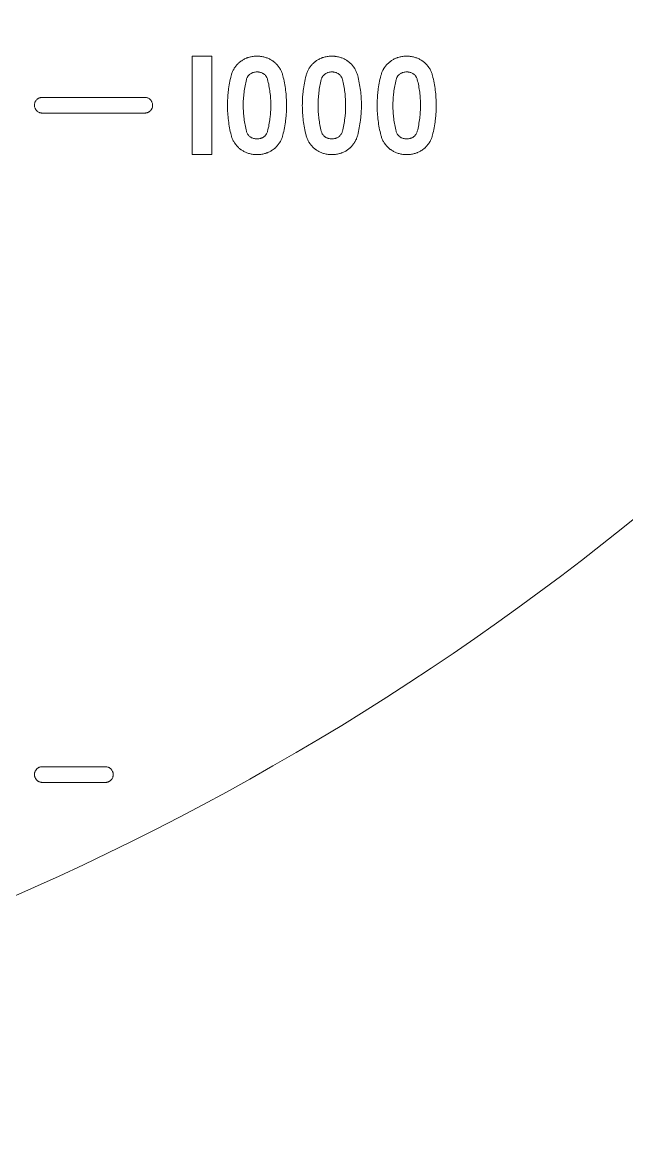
# Model space of a CAD drawing. Header units: millimetres. Extents: x 4664 to 8864, y -38 to 2932.
# Drawn here: x 6623.32 to 6639.75, y 664.72 to 695.17 of the extents above; entities that cross this region are included whole.
import ezdxf

# ---------------------------------------------------------------- set-up
doc = ezdxf.new("R2010")
doc.units = ezdxf.units.MM

msp = doc.modelspace()

# ---------------------------------------------------------------- linework, layer by layer
at = {"lineweight": 5}
for p, q in [((6627.933, 694.246), (6628.469, 694.246)), ((6627.933, 691.569), (6627.933, 694.246)), ((6628.469, 694.246), (6628.469, 691.569)), ((6623.864, 693.126), (6626.648, 693.126)), ((6626.648, 692.698), (6623.864, 692.698)), ((6628.469, 691.569), (6627.933, 691.569)), ((6625.577, 674.921), (6623.864, 674.921)), ((6623.864, 674.493), (6625.577, 674.493))]:
    msp.add_line(p, q, dxfattribs=at)
for radius, start, end in [(88.156, 281.4552, 357.26473), (74.075, 285.01823, 356.70933)]:
    msp.add_arc((6593.322, 739.226), radius, start, end, dxfattribs=at)
for points, knots in [([(6628.998, 693.717), (6629.006, 693.747), (6629.024, 693.805), (6629.051, 693.86), (6629.07, 693.894), (6629.073, 693.9), (6629.081, 693.914), (6629.086, 693.92), (6629.098, 693.94), (6629.107, 693.952), (6629.135, 693.989), (6629.155, 694.013), (6629.188, 694.046), (6629.199, 694.056), (6629.216, 694.072), (6629.225, 694.079), (6629.234, 694.087), (6629.24, 694.092), (6629.243, 694.094), (6629.271, 694.115), (6629.296, 694.133), (6629.35, 694.164), (6629.377, 694.177), (6629.413, 694.192), (6629.42, 694.195), (6629.435, 694.2), (6629.442, 694.203), (6629.464, 694.211), (6629.479, 694.215), (6629.494, 694.219)], [0, 0, 0, 0, 0.125, 0.25, 0.25, 0.28125, 0.28125, 0.3125, 0.3125, 0.375, 0.375, 0.5, 0.5, 0.5625, 0.5625, 0.59375, 0.609375, 0.609375, 0.625, 0.625, 0.75, 0.75, 0.875, 0.875, 0.90625, 0.90625, 0.9375, 0.9375, 1, 1, 1, 1]), ([(6629.494, 694.219), (6629.528, 694.228), (6629.562, 694.235), (6629.631, 694.244), (6629.666, 694.246), (6629.718, 694.246), (6629.735, 694.245), (6629.757, 694.244), (6629.762, 694.244), (6629.77, 694.243), (6629.783, 694.242), (6629.796, 694.24), (6629.839, 694.235), (6629.873, 694.228), (6629.907, 694.219)], [0, 0, 0, 0, 0.25, 0.25, 0.5, 0.5, 0.625, 0.625, 0.65625, 0.65625, 0.6875, 0.75, 0.75, 1, 1, 1, 1]), ([(6629.907, 694.219), (6629.937, 694.211), (6629.967, 694.201), (6630.024, 694.177), (6630.051, 694.164), (6630.091, 694.14), (6630.104, 694.132), (6630.124, 694.119), (6630.13, 694.115), (6630.143, 694.105), (6630.149, 694.101), (6630.179, 694.077), (6630.225, 694.036), (6630.265, 693.99), (6630.286, 693.962), (6630.289, 693.959), (6630.293, 693.953), (6630.295, 693.95), (6630.302, 693.94), (6630.306, 693.934), (6630.319, 693.914), (6630.327, 693.901), (6630.35, 693.861), (6630.363, 693.834), (6630.386, 693.777), (6630.395, 693.747), (6630.403, 693.717)], [0, 0, 0, 0, 0.125, 0.125, 0.25, 0.25, 0.3125, 0.3125, 0.34375, 0.34375, 0.375, 0.375, 0.5, 0.625, 0.625, 0.640625, 0.640625, 0.65625, 0.65625, 0.6875, 0.6875, 0.75, 0.75, 0.875, 0.875, 1, 1, 1, 1]), ([(6631.033, 693.717), (6631.04, 693.747), (6631.059, 693.805), (6631.085, 693.86), (6631.104, 693.894), (6631.11, 693.904), (6631.116, 693.914), (6631.12, 693.92), (6631.122, 693.924), (6631.133, 693.94), (6631.142, 693.953), (6631.17, 693.99), (6631.19, 694.013), (6631.222, 694.046), (6631.234, 694.056), (6631.251, 694.072), (6631.26, 694.079), (6631.269, 694.087), (6631.275, 694.092), (6631.278, 694.094), (6631.306, 694.116), (6631.331, 694.133), (6631.384, 694.164), (6631.412, 694.177), (6631.448, 694.192), (6631.455, 694.195), (6631.469, 694.2), (6631.477, 694.203), (6631.499, 694.211), (6631.514, 694.215), (6631.528, 694.219)], [0, 0, 0, 0, 0.125, 0.25, 0.25, 0.28125, 0.296875, 0.296875, 0.3125, 0.3125, 0.375, 0.375, 0.5, 0.5, 0.5625, 0.5625, 0.59375, 0.609375, 0.609375, 0.625, 0.625, 0.75, 0.75, 0.875, 0.875, 0.90625, 0.90625, 0.9375, 0.9375, 1, 1, 1, 1]), ([(6631.528, 694.219), (6631.563, 694.228), (6631.597, 694.235), (6631.666, 694.244), (6631.701, 694.246), (6631.753, 694.246), (6631.77, 694.245), (6631.792, 694.244), (6631.796, 694.244), (6631.805, 694.243), (6631.818, 694.242), (6631.831, 694.24), (6631.874, 694.235), (6631.908, 694.228), (6631.942, 694.219)], [0, 0, 0, 0, 0.25, 0.25, 0.5, 0.5, 0.625, 0.625, 0.65625, 0.65625, 0.6875, 0.75, 0.75, 1, 1, 1, 1]), ([(6631.942, 694.219), (6631.972, 694.211), (6632.001, 694.201), (6632.058, 694.177), (6632.086, 694.164), (6632.126, 694.14), (6632.139, 694.132), (6632.158, 694.119), (6632.165, 694.115), (6632.177, 694.106), (6632.183, 694.101), (6632.214, 694.077), (6632.26, 694.036), (6632.3, 693.99), (6632.321, 693.962), (6632.323, 693.959), (6632.328, 693.953), (6632.33, 693.95), (6632.337, 693.94), (6632.341, 693.934), (6632.354, 693.914), (6632.362, 693.901), (6632.384, 693.861), (6632.397, 693.834), (6632.42, 693.777), (6632.43, 693.747), (6632.437, 693.717)], [0, 0, 0, 0, 0.125, 0.125, 0.25, 0.25, 0.3125, 0.3125, 0.34375, 0.34375, 0.375, 0.375, 0.5, 0.625, 0.625, 0.640625, 0.640625, 0.65625, 0.65625, 0.6875, 0.6875, 0.75, 0.75, 0.875, 0.875, 1, 1, 1, 1]), ([(6633.067, 693.717), (6633.075, 693.747), (6633.094, 693.805), (6633.12, 693.86), (6633.139, 693.894), (6633.145, 693.904), (6633.151, 693.914), (6633.155, 693.92), (6633.157, 693.924), (6633.168, 693.94), (6633.177, 693.953), (6633.205, 693.99), (6633.225, 694.013), (6633.257, 694.046), (6633.268, 694.056), (6633.286, 694.072), (6633.295, 694.079), (6633.304, 694.087), (6633.31, 694.092), (6633.313, 694.094), (6633.34, 694.116), (6633.366, 694.133), (6633.419, 694.164), (6633.447, 694.177), (6633.482, 694.192), (6633.49, 694.195), (6633.504, 694.201), (6633.511, 694.203), (6633.533, 694.211), (6633.548, 694.215), (6633.563, 694.219)], [0, 0, 0, 0, 0.125, 0.25, 0.25, 0.28125, 0.296875, 0.296875, 0.3125, 0.3125, 0.375, 0.375, 0.5, 0.5, 0.5625, 0.5625, 0.59375, 0.609375, 0.609375, 0.625, 0.625, 0.75, 0.75, 0.875, 0.875, 0.90625, 0.90625, 0.9375, 0.9375, 1, 1, 1, 1]), ([(6633.563, 694.219), (6633.597, 694.228), (6633.632, 694.235), (6633.701, 694.244), (6633.735, 694.246), (6633.787, 694.246), (6633.805, 694.245), (6633.827, 694.244), (6633.831, 694.244), (6633.84, 694.243), (6633.853, 694.242), (6633.866, 694.24), (6633.909, 694.235), (6633.943, 694.228), (6633.976, 694.219)], [0, 0, 0, 0, 0.25, 0.25, 0.5, 0.5, 0.625, 0.625, 0.65625, 0.65625, 0.6875, 0.75, 0.75, 1, 1, 1, 1]), ([(6633.976, 694.219), (6634.007, 694.211), (6634.036, 694.201), (6634.093, 694.177), (6634.121, 694.164), (6634.161, 694.14), (6634.174, 694.132), (6634.193, 694.119), (6634.199, 694.115), (6634.212, 694.106), (6634.218, 694.101), (6634.249, 694.077), (6634.294, 694.037), (6634.334, 693.99), (6634.358, 693.959), (6634.362, 693.953), (6634.371, 693.94), (6634.376, 693.934), (6634.388, 693.915), (6634.396, 693.902), (6634.419, 693.861), (6634.432, 693.834), (6634.455, 693.777), (6634.464, 693.747), (6634.472, 693.717)], [0, 0, 0, 0, 0.125, 0.125, 0.25, 0.25, 0.3125, 0.3125, 0.34375, 0.34375, 0.375, 0.375, 0.5, 0.625, 0.625, 0.65625, 0.65625, 0.6875, 0.6875, 0.75, 0.75, 0.875, 0.875, 1, 1, 1, 1]), ([(6629.413, 693.612), (6629.416, 693.624), (6629.423, 693.646), (6629.434, 693.667), (6629.442, 693.683), (6629.445, 693.688), (6629.452, 693.698), (6629.455, 693.703), (6629.466, 693.717), (6629.474, 693.726), (6629.486, 693.738), (6629.49, 693.742), (6629.497, 693.748), (6629.499, 693.75), (6629.504, 693.754), (6629.506, 693.756), (6629.518, 693.765), (6629.528, 693.772), (6629.549, 693.784), (6629.559, 693.789), (6629.573, 693.795), (6629.576, 693.796), (6629.581, 693.798), (6629.584, 693.799), (6629.592, 693.802), (6629.598, 693.804), (6629.604, 693.805)], [0, 0, 0, 0, 0.125, 0.25, 0.25, 0.3125, 0.3125, 0.375, 0.375, 0.5, 0.5, 0.5625, 0.5625, 0.59375, 0.59375, 0.625, 0.625, 0.75, 0.75, 0.875, 0.875, 0.90625, 0.90625, 0.9375, 0.9375, 1, 1, 1, 1]), ([(6629.604, 693.805), (6629.62, 693.809), (6629.636, 693.812), (6629.668, 693.817), (6629.684, 693.818), (6629.709, 693.818), (6629.717, 693.817), (6629.729, 693.817), (6629.733, 693.816), (6629.741, 693.816), (6629.745, 693.815), (6629.765, 693.812), (6629.781, 693.809), (6629.797, 693.805)], [0, 0, 0, 0, 0.25, 0.25, 0.5, 0.5, 0.625, 0.625, 0.6875, 0.6875, 0.75, 0.75, 1, 1, 1, 1]), ([(6629.797, 693.805), (6629.808, 693.802), (6629.82, 693.798), (6629.842, 693.789), (6629.852, 693.784), (6629.868, 693.775), (6629.873, 693.772), (6629.88, 693.767), (6629.883, 693.765), (6629.887, 693.761), (6629.89, 693.76), (6629.902, 693.751), (6629.919, 693.735), (6629.935, 693.717), (6629.944, 693.705), (6629.945, 693.703), (6629.949, 693.698), (6629.954, 693.69), (6629.958, 693.683), (6629.967, 693.667), (6629.972, 693.657), (6629.981, 693.635), (6629.985, 693.624), (6629.987, 693.612)], [0, 0, 0, 0, 0.125, 0.125, 0.25, 0.25, 0.3125, 0.3125, 0.34375, 0.34375, 0.375, 0.375, 0.5, 0.625, 0.625, 0.65625, 0.65625, 0.6875, 0.75, 0.75, 0.875, 0.875, 1, 1, 1, 1]), ([(6631.448, 693.612), (6631.451, 693.624), (6631.458, 693.646), (6631.468, 693.667), (6631.477, 693.683), (6631.48, 693.688), (6631.487, 693.698), (6631.49, 693.703), (6631.501, 693.717), (6631.508, 693.726), (6631.521, 693.738), (6631.525, 693.743), (6631.532, 693.748), (6631.534, 693.75), (6631.539, 693.754), (6631.541, 693.756), (6631.553, 693.765), (6631.563, 693.772), (6631.583, 693.784), (6631.594, 693.789), (6631.608, 693.795), (6631.61, 693.796), (6631.616, 693.798), (6631.619, 693.799), (6631.627, 693.802), (6631.633, 693.804), (6631.639, 693.805)], [0, 0, 0, 0, 0.125, 0.25, 0.25, 0.3125, 0.3125, 0.375, 0.375, 0.5, 0.5, 0.5625, 0.5625, 0.59375, 0.59375, 0.625, 0.625, 0.75, 0.75, 0.875, 0.875, 0.90625, 0.90625, 0.9375, 0.9375, 1, 1, 1, 1]), ([(6631.639, 693.805), (6631.655, 693.809), (6631.671, 693.812), (6631.703, 693.817), (6631.719, 693.818), (6631.743, 693.818), (6631.751, 693.817), (6631.764, 693.817), (6631.768, 693.816), (6631.776, 693.816), (6631.78, 693.815), (6631.8, 693.812), (6631.816, 693.809), (6631.831, 693.805)], [0, 0, 0, 0, 0.25, 0.25, 0.5, 0.5, 0.625, 0.625, 0.6875, 0.6875, 0.75, 0.75, 1, 1, 1, 1]), ([(6631.831, 693.805), (6631.843, 693.802), (6631.854, 693.798), (6631.876, 693.789), (6631.887, 693.784), (6631.902, 693.775), (6631.907, 693.772), (6631.915, 693.767), (6631.917, 693.765), (6631.922, 693.761), (6631.924, 693.76), (6631.936, 693.751), (6631.954, 693.735), (6631.969, 693.717), (6631.978, 693.705), (6631.98, 693.703), (6631.983, 693.698), (6631.988, 693.69), (6631.993, 693.683), (6632.002, 693.668), (6632.007, 693.657), (6632.016, 693.635), (6632.019, 693.624), (6632.022, 693.612)], [0, 0, 0, 0, 0.125, 0.125, 0.25, 0.25, 0.3125, 0.3125, 0.34375, 0.34375, 0.375, 0.375, 0.5, 0.625, 0.625, 0.65625, 0.65625, 0.6875, 0.75, 0.75, 0.875, 0.875, 1, 1, 1, 1]), ([(6633.483, 693.612), (6633.486, 693.624), (6633.493, 693.646), (6633.503, 693.667), (6633.51, 693.68), (6633.512, 693.683), (6633.515, 693.688), (6633.516, 693.69), (6633.521, 693.698), (6633.525, 693.703), (6633.535, 693.717), (6633.543, 693.726), (6633.556, 693.738), (6633.56, 693.743), (6633.567, 693.749), (6633.569, 693.75), (6633.574, 693.754), (6633.576, 693.756), (6633.588, 693.765), (6633.598, 693.772), (6633.618, 693.784), (6633.629, 693.789), (6633.642, 693.795), (6633.645, 693.796), (6633.651, 693.798), (6633.653, 693.799), (6633.662, 693.802), (6633.668, 693.804), (6633.673, 693.805)], [0, 0, 0, 0, 0.125, 0.25, 0.25, 0.28125, 0.28125, 0.3125, 0.3125, 0.375, 0.375, 0.5, 0.5, 0.5625, 0.5625, 0.59375, 0.59375, 0.625, 0.625, 0.75, 0.75, 0.875, 0.875, 0.90625, 0.90625, 0.9375, 0.9375, 1, 1, 1, 1]), ([(6633.673, 693.805), (6633.689, 693.809), (6633.705, 693.812), (6633.738, 693.817), (6633.754, 693.818), (6633.778, 693.818), (6633.786, 693.817), (6633.798, 693.817), (6633.802, 693.816), (6633.811, 693.816), (6633.815, 693.815), (6633.835, 693.812), (6633.851, 693.809), (6633.866, 693.805)], [0, 0, 0, 0, 0.25, 0.25, 0.5, 0.5, 0.625, 0.625, 0.6875, 0.6875, 0.75, 0.75, 1, 1, 1, 1]), ([(6633.866, 693.805), (6633.878, 693.802), (6633.889, 693.798), (6633.911, 693.789), (6633.922, 693.784), (6633.937, 693.775), (6633.942, 693.772), (6633.949, 693.767), (6633.952, 693.765), (6633.957, 693.761), (6633.959, 693.76), (6633.971, 693.751), (6633.988, 693.735), (6634.004, 693.717), (6634.013, 693.705), (6634.015, 693.703), (6634.018, 693.698), (6634.023, 693.691), (6634.028, 693.683), (6634.036, 693.668), (6634.041, 693.657), (6634.05, 693.635), (6634.054, 693.624), (6634.057, 693.612)], [0, 0, 0, 0, 0.125, 0.125, 0.25, 0.25, 0.3125, 0.3125, 0.34375, 0.34375, 0.375, 0.375, 0.5, 0.625, 0.625, 0.65625, 0.65625, 0.6875, 0.75, 0.75, 0.875, 0.875, 1, 1, 1, 1]), ([(6628.998, 692.098), (6628.981, 692.164), (6628.967, 692.23), (6628.942, 692.363), (6628.921, 692.496), (6628.902, 692.698), (6628.897, 692.833), (6628.897, 692.968), (6628.899, 693.037), (6628.905, 693.139), (6628.908, 693.173), (6628.914, 693.242), (6628.918, 693.276), (6628.93, 693.379), (6628.941, 693.447), (6628.966, 693.582), (6628.981, 693.65), (6628.998, 693.717)], [0, 0, 0, 0, 0.125, 0.125, 0.25, 0.375, 0.5, 0.5, 0.625, 0.625, 0.6875, 0.6875, 0.75, 0.75, 0.875, 0.875, 1, 1, 1, 1]), ([(6629.413, 692.203), (6629.399, 692.26), (6629.373, 692.375), (6629.346, 692.549), (6629.33, 692.725), (6629.326, 692.842), (6629.325, 692.961), (6629.327, 693.02), (6629.332, 693.109), (6629.335, 693.139), (6629.34, 693.199), (6629.343, 693.228), (6629.354, 693.318), (6629.373, 693.436), (6629.398, 693.554), (6629.413, 693.612)], [0, 0, 0, 0, 0.125, 0.25, 0.375, 0.5, 0.5, 0.625, 0.625, 0.6875, 0.6875, 0.75, 0.75, 0.875, 1, 1, 1, 1]), ([(6629.987, 693.612), (6630.002, 693.555), (6630.015, 693.497), (6630.036, 693.381), (6630.055, 693.265), (6630.071, 693.09), (6630.075, 692.972), (6630.075, 692.854), (6630.074, 692.795), (6630.068, 692.705), (6630.066, 692.676), (6630.062, 692.631), (6630.06, 692.616), (6630.057, 692.586), (6630.055, 692.571), (6630.046, 692.497), (6630.028, 692.379), (6630.002, 692.261), (6629.987, 692.203)], [0, 0, 0, 0, 0.125, 0.125, 0.25, 0.375, 0.5, 0.5, 0.625, 0.625, 0.6875, 0.6875, 0.71875, 0.71875, 0.75, 0.75, 0.875, 1, 1, 1, 1]), ([(6630.403, 693.717), (6630.419, 693.651), (6630.434, 693.585), (6630.459, 693.452), (6630.48, 693.318), (6630.499, 693.117), (6630.503, 692.982), (6630.504, 692.846), (6630.502, 692.778), (6630.496, 692.675), (6630.493, 692.641), (6630.488, 692.59), (6630.487, 692.573), (6630.483, 692.538), (6630.481, 692.521), (6630.47, 692.436), (6630.449, 692.3), (6630.42, 692.165), (6630.403, 692.098)], [0, 0, 0, 0, 0.125, 0.125, 0.25, 0.375, 0.5, 0.5, 0.625, 0.625, 0.6875, 0.6875, 0.71875, 0.71875, 0.75, 0.75, 0.875, 1, 1, 1, 1]), ([(6631.033, 692.098), (6631.016, 692.164), (6631.001, 692.23), (6630.976, 692.363), (6630.956, 692.496), (6630.937, 692.697), (6630.932, 692.833), (6630.932, 692.968), (6630.934, 693.036), (6630.94, 693.139), (6630.942, 693.173), (6630.949, 693.242), (6630.952, 693.276), (6630.965, 693.379), (6630.975, 693.447), (6631.001, 693.582), (6631.016, 693.65), (6631.033, 693.717)], [0, 0, 0, 0, 0.125, 0.125, 0.25, 0.375, 0.5, 0.5, 0.625, 0.625, 0.6875, 0.6875, 0.75, 0.75, 0.875, 0.875, 1, 1, 1, 1]), ([(6631.448, 692.203), (6631.433, 692.26), (6631.408, 692.375), (6631.381, 692.549), (6631.364, 692.725), (6631.36, 692.842), (6631.36, 692.96), (6631.362, 693.02), (6631.367, 693.109), (6631.369, 693.139), (6631.375, 693.198), (6631.378, 693.228), (6631.389, 693.317), (6631.407, 693.436), (6631.433, 693.554), (6631.448, 693.612)], [0, 0, 0, 0, 0.125, 0.25, 0.375, 0.5, 0.5, 0.625, 0.625, 0.6875, 0.6875, 0.75, 0.75, 0.875, 1, 1, 1, 1]), ([(6632.022, 693.612), (6632.037, 693.555), (6632.049, 693.497), (6632.071, 693.381), (6632.089, 693.265), (6632.106, 693.09), (6632.11, 692.972), (6632.11, 692.854), (6632.108, 692.795), (6632.103, 692.706), (6632.101, 692.676), (6632.097, 692.631), (6632.095, 692.616), (6632.092, 692.586), (6632.09, 692.571), (6632.081, 692.497), (6632.063, 692.379), (6632.037, 692.261), (6632.022, 692.203)], [0, 0, 0, 0, 0.125, 0.125, 0.25, 0.375, 0.5, 0.5, 0.625, 0.625, 0.6875, 0.6875, 0.71875, 0.71875, 0.75, 0.75, 0.875, 1, 1, 1, 1]), ([(6632.437, 693.717), (6632.454, 693.651), (6632.469, 693.585), (6632.494, 693.452), (6632.515, 693.319), (6632.534, 693.117), (6632.538, 692.982), (6632.538, 692.846), (6632.536, 692.778), (6632.53, 692.676), (6632.528, 692.641), (6632.523, 692.59), (6632.521, 692.573), (6632.518, 692.538), (6632.516, 692.521), (6632.505, 692.436), (6632.484, 692.3), (6632.454, 692.165), (6632.437, 692.098)], [0, 0, 0, 0, 0.125, 0.125, 0.25, 0.375, 0.5, 0.5, 0.625, 0.625, 0.6875, 0.6875, 0.71875, 0.71875, 0.75, 0.75, 0.875, 1, 1, 1, 1]), ([(6633.067, 692.098), (6633.051, 692.164), (6633.036, 692.23), (6633.011, 692.363), (6632.99, 692.496), (6632.971, 692.697), (6632.967, 692.832), (6632.966, 692.968), (6632.968, 693.036), (6632.974, 693.122), (6632.975, 693.139), (6632.977, 693.173), (6632.979, 693.19), (6632.983, 693.242), (6632.987, 693.276), (6633, 693.378), (6633.01, 693.447), (6633.036, 693.582), (6633.05, 693.65), (6633.067, 693.717)], [0, 0, 0, 0, 0.125, 0.125, 0.25, 0.375, 0.5, 0.5, 0.625, 0.625, 0.65625, 0.65625, 0.6875, 0.6875, 0.75, 0.75, 0.875, 0.875, 1, 1, 1, 1]), ([(6633.483, 692.203), (6633.468, 692.26), (6633.443, 692.375), (6633.416, 692.549), (6633.399, 692.724), (6633.395, 692.842), (6633.395, 692.96), (6633.397, 693.019), (6633.401, 693.094), (6633.402, 693.109), (6633.404, 693.139), (6633.405, 693.154), (6633.41, 693.198), (6633.413, 693.228), (6633.424, 693.317), (6633.442, 693.436), (6633.468, 693.553), (6633.483, 693.612)], [0, 0, 0, 0, 0.125, 0.25, 0.375, 0.5, 0.5, 0.625, 0.625, 0.65625, 0.65625, 0.6875, 0.6875, 0.75, 0.75, 0.875, 1, 1, 1, 1]), ([(6634.057, 693.612), (6634.071, 693.555), (6634.084, 693.497), (6634.106, 693.381), (6634.124, 693.265), (6634.141, 693.09), (6634.144, 692.972), (6634.145, 692.854), (6634.143, 692.795), (6634.138, 692.706), (6634.135, 692.676), (6634.13, 692.616), (6634.127, 692.586), (6634.116, 692.497), (6634.097, 692.379), (6634.072, 692.261), (6634.057, 692.203)], [0, 0, 0, 0, 0.125, 0.125, 0.25, 0.375, 0.5, 0.5, 0.625, 0.625, 0.6875, 0.6875, 0.75, 0.75, 0.875, 1, 1, 1, 1]), ([(6634.472, 693.717), (6634.489, 693.651), (6634.503, 693.585), (6634.528, 693.452), (6634.549, 693.319), (6634.568, 693.117), (6634.573, 692.982), (6634.573, 692.846), (6634.571, 692.778), (6634.565, 692.676), (6634.562, 692.641), (6634.556, 692.573), (6634.552, 692.539), (6634.54, 692.436), (6634.519, 692.3), (6634.489, 692.165), (6634.472, 692.098)], [0, 0, 0, 0, 0.125, 0.125, 0.25, 0.375, 0.5, 0.5, 0.625, 0.625, 0.6875, 0.6875, 0.75, 0.75, 0.875, 1, 1, 1, 1]), ([(6623.864, 692.698), (6623.857, 692.698), (6623.85, 692.698), (6623.836, 692.7), (6623.822, 692.702), (6623.808, 692.705), (6623.798, 692.708), (6623.795, 692.709), (6623.788, 692.712), (6623.785, 692.713), (6623.769, 692.72), (6623.757, 692.726), (6623.742, 692.736), (6623.74, 692.738), (6623.734, 692.742), (6623.731, 692.744), (6623.723, 692.751), (6623.718, 692.755), (6623.703, 692.77), (6623.695, 692.78), (6623.685, 692.795), (6623.683, 692.798), (6623.679, 692.804), (6623.678, 692.807), (6623.673, 692.816), (6623.67, 692.822), (6623.662, 692.841), (6623.657, 692.854), (6623.654, 692.871), (6623.653, 692.874), (6623.652, 692.881), (6623.652, 692.885), (6623.65, 692.895), (6623.649, 692.909), (6623.65, 692.923), (6623.651, 692.933), (6623.651, 692.937), (6623.652, 692.942), (6623.652, 692.944), (6623.653, 692.947), (6623.653, 692.949), (6623.656, 692.964), (6623.66, 692.978), (6623.667, 692.997), (6623.67, 693.004), (6623.675, 693.013), (6623.677, 693.016), (6623.68, 693.023), (6623.682, 693.026), (6623.692, 693.04), (6623.701, 693.052), (6623.713, 693.064), (6623.716, 693.067), (6623.72, 693.07), (6623.721, 693.072), (6623.724, 693.074), (6623.73, 693.08), (6623.743, 693.09), (6623.755, 693.097), (6623.765, 693.102), (6623.769, 693.104), (6623.774, 693.107), (6623.778, 693.108), (6623.779, 693.109), (6623.788, 693.112), (6623.801, 693.117), (6623.821, 693.123), (6623.836, 693.125), (6623.846, 693.126), (6623.85, 693.126), (6623.857, 693.126), (6623.86, 693.126), (6623.864, 693.126)], [0, 0, 0, 0, 0.03125, 0.03125, 0.0625, 0.09375, 0.09375, 0.109375, 0.109375, 0.125, 0.125, 0.1875, 0.1875, 0.203125, 0.203125, 0.21875, 0.21875, 0.25, 0.25, 0.3125, 0.3125, 0.328125, 0.328125, 0.34375, 0.34375, 0.375, 0.375, 0.4375, 0.4375, 0.453125, 0.453125, 0.46875, 0.46875, 0.5, 0.53125, 0.53125, 0.546875, 0.546875, 0.554687, 0.554687, 0.5625, 0.5625, 0.625, 0.625, 0.65625, 0.65625, 0.671875, 0.671875, 0.6875, 0.6875, 0.75, 0.75, 0.765625, 0.765625, 0.773437, 0.773437, 0.78125, 0.8125, 0.84375, 0.84375, 0.859375, 0.867187, 0.867187, 0.875, 0.875, 0.90625, 0.9375, 0.96875, 0.96875, 0.984375, 0.984375, 1, 1, 1, 1]), ([(6626.648, 693.126), (6626.663, 693.126), (6626.676, 693.125), (6626.697, 693.121), (6626.704, 693.119), (6626.714, 693.116), (6626.717, 693.115), (6626.724, 693.113), (6626.727, 693.111), (6626.743, 693.105), (6626.755, 693.098), (6626.77, 693.089), (6626.772, 693.087), (6626.778, 693.083), (6626.781, 693.081), (6626.789, 693.074), (6626.794, 693.069), (6626.809, 693.055), (6626.817, 693.044), (6626.827, 693.03), (6626.829, 693.027), (6626.833, 693.021), (6626.834, 693.018), (6626.839, 693.009), (6626.842, 693.003), (6626.851, 692.984), (6626.855, 692.971), (6626.858, 692.956), (6626.858, 692.954), (6626.859, 692.95), (6626.86, 692.945), (6626.861, 692.94), (6626.862, 692.93), (6626.863, 692.916), (6626.862, 692.902), (6626.862, 692.892), (6626.861, 692.888), (6626.86, 692.881), (6626.86, 692.878), (6626.857, 692.86), (6626.853, 692.847), (6626.845, 692.827), (6626.842, 692.821), (6626.837, 692.811), (6626.836, 692.808), (6626.832, 692.802), (6626.83, 692.799), (6626.82, 692.784), (6626.812, 692.773), (6626.799, 692.76), (6626.797, 692.758), (6626.793, 692.754), (6626.791, 692.753), (6626.789, 692.75), (6626.782, 692.745), (6626.769, 692.735), (6626.757, 692.728), (6626.748, 692.722), (6626.743, 692.72), (6626.738, 692.718), (6626.735, 692.716), (6626.733, 692.716), (6626.725, 692.712), (6626.711, 692.707), (6626.691, 692.702), (6626.677, 692.7), (6626.666, 692.699), (6626.663, 692.699), (6626.655, 692.698), (6626.652, 692.698), (6626.648, 692.698)], [0, 0, 0, 0, 0.0625, 0.0625, 0.09375, 0.09375, 0.109375, 0.109375, 0.125, 0.125, 0.1875, 0.1875, 0.203125, 0.203125, 0.21875, 0.21875, 0.25, 0.25, 0.3125, 0.3125, 0.328125, 0.328125, 0.34375, 0.34375, 0.375, 0.375, 0.4375, 0.4375, 0.445312, 0.445312, 0.453125, 0.46875, 0.46875, 0.5, 0.53125, 0.53125, 0.546875, 0.546875, 0.5625, 0.5625, 0.625, 0.625, 0.65625, 0.65625, 0.671875, 0.671875, 0.6875, 0.6875, 0.75, 0.75, 0.765625, 0.765625, 0.773437, 0.773437, 0.78125, 0.8125, 0.84375, 0.84375, 0.859375, 0.867187, 0.867187, 0.875, 0.875, 0.90625, 0.9375, 0.96875, 0.96875, 0.984375, 0.984375, 1, 1, 1, 1]), ([(6629.494, 691.596), (6629.463, 691.604), (6629.434, 691.614), (6629.377, 691.638), (6629.349, 691.651), (6629.309, 691.675), (6629.296, 691.683), (6629.277, 691.696), (6629.27, 691.7), (6629.258, 691.71), (6629.252, 691.714), (6629.221, 691.738), (6629.175, 691.779), (6629.135, 691.825), (6629.114, 691.853), (6629.112, 691.856), (6629.108, 691.862), (6629.105, 691.865), (6629.099, 691.875), (6629.094, 691.881), (6629.082, 691.901), (6629.074, 691.914), (6629.051, 691.954), (6629.038, 691.981), (6629.015, 692.038), (6629.006, 692.068), (6628.998, 692.098)], [0, 0, 0, 0, 0.125, 0.125, 0.25, 0.25, 0.3125, 0.3125, 0.34375, 0.34375, 0.375, 0.375, 0.5, 0.625, 0.625, 0.640625, 0.640625, 0.65625, 0.65625, 0.6875, 0.6875, 0.75, 0.75, 0.875, 0.875, 1, 1, 1, 1]), ([(6629.604, 692.01), (6629.592, 692.013), (6629.581, 692.017), (6629.559, 692.026), (6629.548, 692.031), (6629.533, 692.04), (6629.528, 692.043), (6629.521, 692.048), (6629.518, 692.05), (6629.513, 692.054), (6629.511, 692.055), (6629.499, 692.064), (6629.482, 692.08), (6629.466, 692.098), (6629.457, 692.11), (6629.455, 692.112), (6629.452, 692.117), (6629.447, 692.124), (6629.442, 692.132), (6629.434, 692.147), (6629.429, 692.158), (6629.42, 692.18), (6629.416, 692.191), (6629.413, 692.203)], [0, 0, 0, 0, 0.125, 0.125, 0.25, 0.25, 0.3125, 0.3125, 0.34375, 0.34375, 0.375, 0.375, 0.5, 0.625, 0.625, 0.65625, 0.65625, 0.6875, 0.75, 0.75, 0.875, 0.875, 1, 1, 1, 1]), ([(6629.797, 692.01), (6629.781, 692.006), (6629.765, 692.002), (6629.733, 691.998), (6629.716, 691.997), (6629.692, 691.997), (6629.684, 691.997), (6629.672, 691.998), (6629.668, 691.999), (6629.66, 691.999), (6629.656, 692), (6629.635, 692.002), (6629.62, 692.006), (6629.604, 692.01)], [0, 0, 0, 0, 0.25, 0.25, 0.5, 0.5, 0.625, 0.625, 0.6875, 0.6875, 0.75, 0.75, 1, 1, 1, 1]), ([(6629.987, 692.203), (6629.985, 692.191), (6629.977, 692.169), (6629.967, 692.148), (6629.958, 692.132), (6629.955, 692.127), (6629.949, 692.117), (6629.945, 692.112), (6629.935, 692.098), (6629.927, 692.089), (6629.915, 692.077), (6629.91, 692.072), (6629.904, 692.067), (6629.901, 692.065), (6629.897, 692.061), (6629.894, 692.059), (6629.883, 692.05), (6629.873, 692.043), (6629.852, 692.031), (6629.842, 692.026), (6629.828, 692.02), (6629.825, 692.019), (6629.82, 692.017), (6629.817, 692.016), (6629.808, 692.013), (6629.803, 692.011), (6629.797, 692.01)], [0, 0, 0, 0, 0.125, 0.25, 0.25, 0.3125, 0.3125, 0.375, 0.375, 0.5, 0.5, 0.5625, 0.5625, 0.59375, 0.59375, 0.625, 0.625, 0.75, 0.75, 0.875, 0.875, 0.90625, 0.90625, 0.9375, 0.9375, 1, 1, 1, 1]), ([(6630.403, 692.098), (6630.395, 692.068), (6630.376, 692.01), (6630.35, 691.955), (6630.331, 691.921), (6630.327, 691.915), (6630.319, 691.901), (6630.315, 691.895), (6630.302, 691.875), (6630.294, 691.863), (6630.266, 691.826), (6630.246, 691.802), (6630.213, 691.769), (6630.202, 691.759), (6630.185, 691.743), (6630.176, 691.736), (6630.167, 691.728), (6630.161, 691.723), (6630.158, 691.721), (6630.13, 691.699), (6630.104, 691.682), (6630.051, 691.651), (6630.024, 691.638), (6629.988, 691.623), (6629.981, 691.62), (6629.966, 691.614), (6629.959, 691.612), (6629.937, 691.604), (6629.922, 691.6), (6629.907, 691.596)], [0, 0, 0, 0, 0.125, 0.25, 0.25, 0.28125, 0.28125, 0.3125, 0.3125, 0.375, 0.375, 0.5, 0.5, 0.5625, 0.5625, 0.59375, 0.609375, 0.609375, 0.625, 0.625, 0.75, 0.75, 0.875, 0.875, 0.90625, 0.90625, 0.9375, 0.9375, 1, 1, 1, 1]), ([(6631.528, 691.596), (6631.498, 691.604), (6631.469, 691.614), (6631.412, 691.638), (6631.384, 691.651), (6631.344, 691.675), (6631.331, 691.683), (6631.312, 691.696), (6631.305, 691.7), (6631.293, 691.709), (6631.287, 691.714), (6631.256, 691.738), (6631.21, 691.779), (6631.17, 691.825), (6631.149, 691.853), (6631.147, 691.856), (6631.142, 691.862), (6631.14, 691.865), (6631.133, 691.875), (6631.129, 691.881), (6631.116, 691.9), (6631.109, 691.914), (6631.086, 691.954), (6631.073, 691.981), (6631.05, 692.038), (6631.04, 692.068), (6631.033, 692.098)], [0, 0, 0, 0, 0.125, 0.125, 0.25, 0.25, 0.3125, 0.3125, 0.34375, 0.34375, 0.375, 0.375, 0.5, 0.625, 0.625, 0.640625, 0.640625, 0.65625, 0.65625, 0.6875, 0.6875, 0.75, 0.75, 0.875, 0.875, 1, 1, 1, 1]), ([(6631.639, 692.01), (6631.627, 692.013), (6631.616, 692.017), (6631.594, 692.026), (6631.583, 692.031), (6631.568, 692.04), (6631.563, 692.043), (6631.555, 692.048), (6631.553, 692.05), (6631.548, 692.053), (6631.546, 692.055), (6631.534, 692.064), (6631.516, 692.08), (6631.501, 692.098), (6631.492, 692.11), (6631.49, 692.112), (6631.487, 692.117), (6631.482, 692.124), (6631.477, 692.132), (6631.468, 692.147), (6631.463, 692.158), (6631.455, 692.18), (6631.451, 692.191), (6631.448, 692.203)], [0, 0, 0, 0, 0.125, 0.125, 0.25, 0.25, 0.3125, 0.3125, 0.34375, 0.34375, 0.375, 0.375, 0.5, 0.625, 0.625, 0.65625, 0.65625, 0.6875, 0.75, 0.75, 0.875, 0.875, 1, 1, 1, 1]), ([(6631.831, 692.01), (6631.815, 692.006), (6631.799, 692.002), (6631.767, 691.998), (6631.751, 691.997), (6631.727, 691.997), (6631.719, 691.997), (6631.706, 691.998), (6631.702, 691.999), (6631.694, 691.999), (6631.69, 692), (6631.67, 692.002), (6631.654, 692.006), (6631.639, 692.01)], [0, 0, 0, 0, 0.25, 0.25, 0.5, 0.5, 0.625, 0.625, 0.6875, 0.6875, 0.75, 0.75, 1, 1, 1, 1]), ([(6632.022, 692.203), (6632.019, 692.191), (6632.012, 692.169), (6632.002, 692.148), (6631.993, 692.132), (6631.99, 692.127), (6631.984, 692.117), (6631.98, 692.112), (6631.969, 692.098), (6631.962, 692.089), (6631.949, 692.076), (6631.945, 692.072), (6631.938, 692.066), (6631.936, 692.065), (6631.931, 692.061), (6631.929, 692.059), (6631.917, 692.05), (6631.907, 692.043), (6631.887, 692.031), (6631.876, 692.026), (6631.863, 692.02), (6631.86, 692.019), (6631.854, 692.017), (6631.851, 692.016), (6631.843, 692.013), (6631.837, 692.011), (6631.831, 692.01)], [0, 0, 0, 0, 0.125, 0.25, 0.25, 0.3125, 0.3125, 0.375, 0.375, 0.5, 0.5, 0.5625, 0.5625, 0.59375, 0.59375, 0.625, 0.625, 0.75, 0.75, 0.875, 0.875, 0.90625, 0.90625, 0.9375, 0.9375, 1, 1, 1, 1]), ([(6632.437, 692.098), (6632.43, 692.068), (6632.411, 692.01), (6632.385, 691.955), (6632.366, 691.921), (6632.36, 691.911), (6632.354, 691.901), (6632.35, 691.895), (6632.348, 691.891), (6632.337, 691.875), (6632.328, 691.862), (6632.3, 691.825), (6632.28, 691.802), (6632.248, 691.769), (6632.237, 691.759), (6632.219, 691.743), (6632.211, 691.736), (6632.202, 691.728), (6632.195, 691.723), (6632.192, 691.721), (6632.165, 691.699), (6632.139, 691.682), (6632.086, 691.651), (6632.058, 691.638), (6632.023, 691.623), (6632.015, 691.62), (6632.001, 691.614), (6631.994, 691.612), (6631.971, 691.604), (6631.957, 691.6), (6631.942, 691.596)], [0, 0, 0, 0, 0.125, 0.25, 0.25, 0.28125, 0.296875, 0.296875, 0.3125, 0.3125, 0.375, 0.375, 0.5, 0.5, 0.5625, 0.5625, 0.59375, 0.609375, 0.609375, 0.625, 0.625, 0.75, 0.75, 0.875, 0.875, 0.90625, 0.90625, 0.9375, 0.9375, 1, 1, 1, 1]), ([(6633.563, 691.596), (6633.533, 691.604), (6633.503, 691.614), (6633.446, 691.638), (6633.419, 691.651), (6633.379, 691.675), (6633.366, 691.683), (6633.347, 691.696), (6633.34, 691.7), (6633.328, 691.709), (6633.321, 691.714), (6633.291, 691.738), (6633.245, 691.778), (6633.205, 691.825), (6633.182, 691.856), (6633.177, 691.862), (6633.168, 691.875), (6633.164, 691.881), (6633.151, 691.9), (6633.143, 691.913), (6633.121, 691.954), (6633.107, 691.981), (6633.085, 692.038), (6633.075, 692.068), (6633.067, 692.098)], [0, 0, 0, 0, 0.125, 0.125, 0.25, 0.25, 0.3125, 0.3125, 0.34375, 0.34375, 0.375, 0.375, 0.5, 0.625, 0.625, 0.65625, 0.65625, 0.6875, 0.6875, 0.75, 0.75, 0.875, 0.875, 1, 1, 1, 1]), ([(6633.673, 692.01), (6633.662, 692.013), (6633.65, 692.017), (6633.628, 692.026), (6633.618, 692.031), (6633.602, 692.04), (6633.597, 692.043), (6633.59, 692.048), (6633.588, 692.05), (6633.583, 692.053), (6633.58, 692.055), (6633.569, 692.064), (6633.551, 692.08), (6633.536, 692.098), (6633.527, 692.11), (6633.525, 692.112), (6633.521, 692.117), (6633.516, 692.124), (6633.512, 692.132), (6633.503, 692.147), (6633.498, 692.158), (6633.489, 692.18), (6633.486, 692.191), (6633.483, 692.203)], [0, 0, 0, 0, 0.125, 0.125, 0.25, 0.25, 0.3125, 0.3125, 0.34375, 0.34375, 0.375, 0.375, 0.5, 0.625, 0.625, 0.65625, 0.65625, 0.6875, 0.75, 0.75, 0.875, 0.875, 1, 1, 1, 1]), ([(6633.866, 692.01), (6633.85, 692.006), (6633.834, 692.002), (6633.802, 691.998), (6633.786, 691.997), (6633.761, 691.997), (6633.753, 691.997), (6633.741, 691.998), (6633.737, 691.999), (6633.729, 691.999), (6633.725, 692), (6633.705, 692.002), (6633.689, 692.006), (6633.673, 692.01)], [0, 0, 0, 0, 0.25, 0.25, 0.5, 0.5, 0.625, 0.625, 0.6875, 0.6875, 0.75, 0.75, 1, 1, 1, 1]), ([(6634.057, 692.203), (6634.054, 692.191), (6634.047, 692.169), (6634.037, 692.148), (6634.029, 692.135), (6634.028, 692.132), (6634.025, 692.127), (6634.023, 692.125), (6634.018, 692.117), (6634.015, 692.112), (6634.004, 692.098), (6633.996, 692.089), (6633.984, 692.076), (6633.98, 692.072), (6633.973, 692.066), (6633.971, 692.064), (6633.966, 692.061), (6633.964, 692.059), (6633.952, 692.05), (6633.942, 692.043), (6633.922, 692.031), (6633.911, 692.026), (6633.897, 692.02), (6633.895, 692.019), (6633.889, 692.017), (6633.886, 692.016), (6633.878, 692.013), (6633.872, 692.011), (6633.866, 692.01)], [0, 0, 0, 0, 0.125, 0.25, 0.25, 0.28125, 0.28125, 0.3125, 0.3125, 0.375, 0.375, 0.5, 0.5, 0.5625, 0.5625, 0.59375, 0.59375, 0.625, 0.625, 0.75, 0.75, 0.875, 0.875, 0.90625, 0.90625, 0.9375, 0.9375, 1, 1, 1, 1]), ([(6634.472, 692.098), (6634.465, 692.068), (6634.446, 692.01), (6634.419, 691.955), (6634.401, 691.921), (6634.395, 691.911), (6634.389, 691.901), (6634.384, 691.895), (6634.382, 691.891), (6634.372, 691.875), (6634.363, 691.862), (6634.335, 691.825), (6634.315, 691.802), (6634.283, 691.769), (6634.271, 691.759), (6634.254, 691.743), (6634.245, 691.735), (6634.236, 691.728), (6634.23, 691.723), (6634.227, 691.721), (6634.199, 691.699), (6634.174, 691.682), (6634.12, 691.651), (6634.093, 691.638), (6634.057, 691.623), (6634.05, 691.62), (6634.036, 691.614), (6634.028, 691.612), (6634.006, 691.604), (6633.991, 691.6), (6633.976, 691.596)], [0, 0, 0, 0, 0.125, 0.25, 0.25, 0.28125, 0.296875, 0.296875, 0.3125, 0.3125, 0.375, 0.375, 0.5, 0.5, 0.5625, 0.5625, 0.59375, 0.609375, 0.609375, 0.625, 0.625, 0.75, 0.75, 0.875, 0.875, 0.90625, 0.90625, 0.9375, 0.9375, 1, 1, 1, 1]), ([(6629.907, 691.596), (6629.873, 691.587), (6629.838, 691.58), (6629.769, 691.571), (6629.735, 691.569), (6629.683, 691.569), (6629.665, 691.569), (6629.644, 691.571), (6629.639, 691.571), (6629.63, 691.572), (6629.617, 691.573), (6629.604, 691.575), (6629.561, 691.58), (6629.527, 691.587), (6629.494, 691.596)], [0, 0, 0, 0, 0.25, 0.25, 0.5, 0.5, 0.625, 0.625, 0.65625, 0.65625, 0.6875, 0.75, 0.75, 1, 1, 1, 1]), ([(6631.942, 691.596), (6631.907, 691.587), (6631.873, 691.58), (6631.804, 691.571), (6631.769, 691.569), (6631.717, 691.569), (6631.7, 691.569), (6631.678, 691.571), (6631.674, 691.571), (6631.665, 691.572), (6631.652, 691.573), (6631.639, 691.575), (6631.596, 691.58), (6631.562, 691.587), (6631.528, 691.596)], [0, 0, 0, 0, 0.25, 0.25, 0.5, 0.5, 0.625, 0.625, 0.65625, 0.65625, 0.6875, 0.75, 0.75, 1, 1, 1, 1]), ([(6633.976, 691.596), (6633.942, 691.587), (6633.908, 691.58), (6633.839, 691.571), (6633.804, 691.569), (6633.752, 691.569), (6633.735, 691.569), (6633.713, 691.571), (6633.709, 691.571), (6633.7, 691.572), (6633.687, 691.573), (6633.674, 691.575), (6633.631, 691.58), (6633.597, 691.587), (6633.563, 691.596)], [0, 0, 0, 0, 0.25, 0.25, 0.5, 0.5, 0.625, 0.625, 0.65625, 0.65625, 0.6875, 0.75, 0.75, 1, 1, 1, 1]), ([(6623.864, 674.921), (6623.857, 674.921), (6623.842, 674.92), (6623.821, 674.917), (6623.807, 674.914), (6623.797, 674.91), (6623.793, 674.909), (6623.787, 674.907), (6623.783, 674.905), (6623.773, 674.901), (6623.76, 674.895), (6623.748, 674.887), (6623.741, 674.882), (6623.739, 674.881), (6623.736, 674.879), (6623.735, 674.878), (6623.731, 674.875), (6623.728, 674.872), (6623.72, 674.865), (6623.709, 674.855), (6623.7, 674.845), (6623.693, 674.836), (6623.691, 674.833), (6623.687, 674.827), (6623.685, 674.824), (6623.675, 674.809), (6623.669, 674.797), (6623.663, 674.781), (6623.662, 674.777), (6623.659, 674.771), (6623.658, 674.767), (6623.656, 674.757), (6623.654, 674.75), (6623.651, 674.73), (6623.65, 674.716), (6623.65, 674.699), (6623.65, 674.695), (6623.651, 674.688), (6623.651, 674.685), (6623.652, 674.675), (6623.654, 674.661), (6623.658, 674.648), (6623.661, 674.638), (6623.662, 674.635), (6623.665, 674.629), (6623.666, 674.626), (6623.673, 674.61), (6623.679, 674.598), (6623.691, 674.581), (6623.695, 674.576), (6623.701, 674.568), (6623.703, 674.565), (6623.708, 674.56), (6623.71, 674.558), (6623.723, 674.545), (6623.733, 674.537), (6623.75, 674.525), (6623.756, 674.522), (6623.764, 674.518), (6623.766, 674.517), (6623.769, 674.515), (6623.773, 674.513), (6623.778, 674.511), (6623.794, 674.504), (6623.808, 674.5), (6623.825, 674.496), (6623.828, 674.496), (6623.835, 674.495), (6623.839, 674.494), (6623.85, 674.493), (6623.857, 674.493), (6623.864, 674.493)], [0, 0, 0, 0, 0.03125, 0.0625, 0.09375, 0.09375, 0.109375, 0.109375, 0.125, 0.125, 0.15625, 0.1875, 0.1875, 0.195313, 0.195313, 0.203125, 0.203125, 0.21875, 0.21875, 0.25, 0.28125, 0.28125, 0.296875, 0.296875, 0.3125, 0.3125, 0.375, 0.375, 0.390625, 0.390625, 0.40625, 0.40625, 0.4375, 0.4375, 0.5, 0.5, 0.515625, 0.515625, 0.53125, 0.53125, 0.5625, 0.59375, 0.59375, 0.609375, 0.609375, 0.625, 0.625, 0.6875, 0.6875, 0.71875, 0.71875, 0.734375, 0.734375, 0.75, 0.75, 0.8125, 0.8125, 0.84375, 0.84375, 0.851562, 0.851562, 0.859375, 0.875, 0.875, 0.9375, 0.9375, 0.953125, 0.953125, 0.96875, 0.96875, 1, 1, 1, 1]), ([(6625.577, 674.493), (6625.585, 674.493), (6625.599, 674.493), (6625.62, 674.497), (6625.634, 674.5), (6625.644, 674.504), (6625.648, 674.505), (6625.655, 674.507), (6625.658, 674.509), (6625.668, 674.513), (6625.681, 674.519), (6625.693, 674.527), (6625.701, 674.532), (6625.702, 674.533), (6625.705, 674.535), (6625.707, 674.536), (6625.711, 674.539), (6625.714, 674.542), (6625.722, 674.549), (6625.732, 674.559), (6625.742, 674.569), (6625.748, 674.578), (6625.75, 674.581), (6625.755, 674.587), (6625.757, 674.59), (6625.766, 674.605), (6625.772, 674.617), (6625.779, 674.634), (6625.78, 674.637), (6625.782, 674.644), (6625.783, 674.647), (6625.786, 674.657), (6625.787, 674.664), (6625.791, 674.684), (6625.792, 674.698), (6625.791, 674.715), (6625.791, 674.719), (6625.791, 674.726), (6625.79, 674.729), (6625.789, 674.739), (6625.787, 674.753), (6625.783, 674.766), (6625.78, 674.776), (6625.779, 674.779), (6625.777, 674.785), (6625.775, 674.789), (6625.769, 674.804), (6625.762, 674.816), (6625.751, 674.833), (6625.747, 674.838), (6625.74, 674.846), (6625.738, 674.849), (6625.733, 674.854), (6625.731, 674.856), (6625.719, 674.869), (6625.708, 674.877), (6625.691, 674.889), (6625.685, 674.892), (6625.676, 674.897), (6625.673, 674.899), (6625.666, 674.902), (6625.663, 674.903), (6625.647, 674.91), (6625.634, 674.914), (6625.617, 674.918), (6625.613, 674.918), (6625.606, 674.919), (6625.602, 674.92), (6625.592, 674.921), (6625.585, 674.921), (6625.577, 674.921)], [0, 0, 0, 0, 0.03125, 0.0625, 0.09375, 0.09375, 0.109375, 0.109375, 0.125, 0.125, 0.15625, 0.1875, 0.1875, 0.195313, 0.195313, 0.203125, 0.203125, 0.21875, 0.21875, 0.25, 0.28125, 0.28125, 0.296875, 0.296875, 0.3125, 0.3125, 0.375, 0.375, 0.390625, 0.390625, 0.40625, 0.40625, 0.4375, 0.4375, 0.5, 0.5, 0.515625, 0.515625, 0.53125, 0.53125, 0.5625, 0.59375, 0.59375, 0.609375, 0.609375, 0.625, 0.625, 0.6875, 0.6875, 0.71875, 0.71875, 0.734375, 0.734375, 0.75, 0.75, 0.8125, 0.8125, 0.84375, 0.84375, 0.859375, 0.859375, 0.875, 0.875, 0.9375, 0.9375, 0.953125, 0.953125, 0.96875, 0.96875, 1, 1, 1, 1])]:
    msp.add_open_spline(points, degree=3, knots=knots, dxfattribs=at)

doc.saveas('drawing.dxf')
